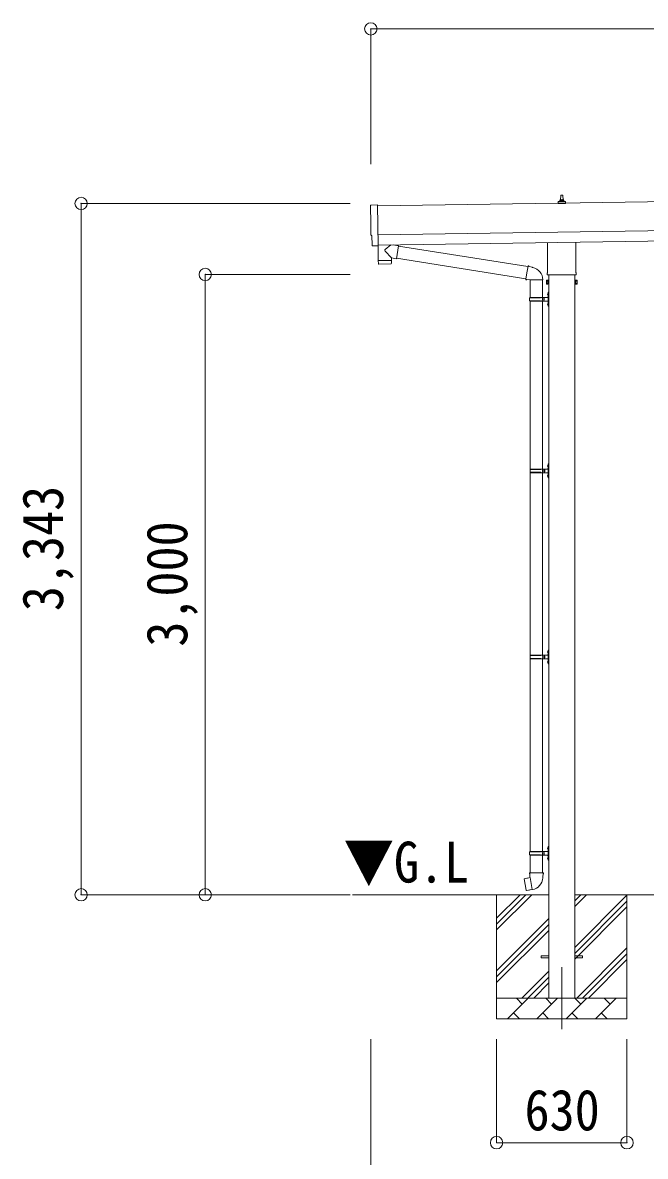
# Model space of a CAD drawing. Units: millimetres at full size, sheet at 1:60. Extents: x -16864 to 16864, y -11640 to 11640.
# Drawn here: x -865 to 2144, y -7959 to -2476 of the extents above; entities that cross this region are included whole.
import ezdxf
from ezdxf.enums import TextEntityAlignment as Align

# ---------------------------------------------------------------- set-up
doc = ezdxf.new("R2010")
doc.units = ezdxf.units.MM
doc.header["$LTSCALE"] = 60
doc.header["$PDMODE"] = 32
doc.header["$PDSIZE"] = 60
doc.linetypes.add('CHAIN1', pattern=[8, 5, -1, 1, -1])
for name, color, linetype, lineweight in [('0-1_Defpoints', 7, 'CHAIN1', 9), ('0-2_TEXT1', 4, 'Continuous', 9), ('0-3_SHAPE', 7, 'Continuous', 9), ('0-7_PARTS2', 7, 'Continuous', 9), ('0-8_TABLE1', 6, 'Continuous', 9), ('0-9_DIM1', 7, 'Continuous', 9)]:
    doc.layers.add(name, color=color, linetype=linetype, lineweight=lineweight)
doc.styles.add('ＭＳ ゴシック', font='')
doc.styles.get('ＭＳ ゴシック').set_extended_font_data('MS Gothic')

msp = doc.modelspace()

# ---------------------------------------------------------------- linework, layer by layer
at = {"layer": '0-1_Defpoints'}
msp.add_line((1740.59, -7043.97), (1740.59, -7392.97), dxfattribs=at)
at = {"layer": '0-2_TEXT1'}
for p, q in [((6480.66, -3281.28), (850.19, -3361.72)), ((1722.65, -3350.22), (1722.65, -3342.5)), ((1723.03, -3341.72), (1758.76, -3341.72)), ((1723.41, -3341.53), (1730.13, -3339.9)), ((1730.51, -3339.72), (1751.28, -3339.72)), ((1730.9, -3338.93), (1730.9, -3334.72)), ((1731.9, -3334.72), (1749.9, -3334.72)), ((1734.9, -3334.72), (1735.62, -3311.19)), ((1736.62, -3310.22), (1745.17, -3310.22)), ((1746.17, -3311.19), (1746.9, -3334.72)), ((1750.9, -3338.93), (1750.9, -3334.72)), ((1758.38, -3341.53), (1751.66, -3339.9)), ((1759.15, -3350.22), (1759.15, -3342.5)), ((1759.15, -3350.22), (1722.65, -3350.22)), ((852.19, -3501.7), (6482.66, -3421.27)), ((852.91, -3551.7), (6483.37, -3471.26)), ((833.33, -3555.75), (826.41, -3555.48)), ((1672.29, -3684.2), (1672.29, -3539.99)), ((1808.89, -3538.04), (1808.89, -3684.2)), ((1666.59, -3722.47), (1667.35, -3721.16)), ((1666.59, -3722.47), (1666.59, -3739.47)), ((1673.59, -3726.07), (1667.35, -3726.07)), ((1670.59, -3692.97), (1670.59, -3687.47)), ((1808.53, -3696.47), (1672.65, -3696.47)), ((1678.09, -3696.47), (1678.09, -7193.97)), ((1803.09, -7193.97), (1803.09, -3696.47)), ((1807.59, -3726.07), (1813.83, -3726.07)), ((1810.59, -3687.47), (1810.59, -3692.97)), ((1814.59, -3722.47), (1813.83, -3721.16)), ((1814.59, -3722.47), (1814.59, -3739.47)), ((1666.59, -3739.47), (1667.35, -3740.79)), ((1673.59, -3735.88), (1667.35, -3735.88)), ((1673.59, -3740.79), (1667.35, -3740.79)), ((1676.09, -3740.17), (1673.59, -3740.17)), ((1805.09, -3740.17), (1807.59, -3740.17)), ((1807.59, -3735.88), (1813.83, -3735.88)), ((1807.59, -3740.79), (1813.83, -3740.79)), ((1814.59, -3739.47), (1813.83, -3740.79)), ((1640.59, -6989.47), (1678.09, -6989.47)), ((1640.59, -6998.47), (1640.59, -6989.47)), ((1640.59, -6989.47), (1678.09, -6989.47)), ((1640.59, -6998.47), (1640.59, -6989.47)), ((1640.59, -6998.47), (1678.09, -6998.47)), ((1640.59, -6998.47), (1678.09, -6998.47)), ((1803.09, -6989.47), (1840.59, -6989.47)), ((1803.09, -6989.47), (1840.59, -6989.47)), ((1803.09, -6998.47), (1840.59, -6998.47)), ((1803.09, -6998.47), (1840.59, -6998.47)), ((1840.59, -6998.47), (1840.59, -6989.47)), ((1840.59, -6998.47), (1840.59, -6989.47))]:
    msp.add_line(p, q, dxfattribs=at)
for points in [[(818.57, -3358.73), (850.12, -3356.63), (852.94, -3554.46)], [(823.52, -3552.53), (822.85, -3505.51), (822.25, -3505.52)], [(834.07, -3555.46), (834.72, -3554.82), (852.96, -3555.47)], [(1673.59, -3740.79), (1673.59, -3721.16), (1667.35, -3721.16)], [(1673.59, -3740.17), (1673.59, -3721.77), (1676.09, -3721.77)], [(1807.59, -3740.17), (1807.59, -3721.77), (1805.09, -3721.77)], [(1807.59, -3740.79), (1807.59, -3721.16), (1813.83, -3721.16)]]:
    msp.add_lwpolyline(points, dxfattribs=at)
for points in [[(1676.09, -3741.47), (1676.09, -3720.47), (1678.09, -3720.47), (1678.09, -3741.47)], [(1805.09, -3741.47), (1805.09, -3720.47), (1803.09, -3720.47), (1803.09, -3741.47)]]:
    msp.add_lwpolyline(points, close=True, dxfattribs=at)
for centre, radius, start, end in [((1723.65, -3342.5), 1, 103.62699, 180), ((1729.9, -3338.93), 1, 283.62699, 0), ((1734.98, -3335.35), 4.13, 90, 171.17633), ((1731.9, -3335.72), 1, 90, 180), ((1736.62, -3311.22), 1, 90, 178.60509), ((1744.23, -3334.72), 4.83, 133.60282, 180), ((1737.56, -3334.72), 4.83, 0, 46.39718), ((1745.17, -3311.22), 1, 1.39491, 90), ((1746.81, -3335.35), 4.13, 8.82367, 90), ((1749.9, -3335.72), 1, 0, 90), ((1751.9, -3338.93), 1, 180, 256.37301), ((1758.15, -3342.5), 1, 0, 76.37301), ((1670.93, -3723.61), 4.34, 145.61575, 214.38425), ((1682.83, -3730.97), 16.24, 162.41205, 197.58795), ((1674.59, -3687.47), 4, 125.09963, 180), ((1674.59, -3692.97), 4, 180, 194.47751), ((1674.59, -3692.97), 4, 194.47751, 241.04498), ((1806.59, -3692.97), 4, 298.95502, 345.52249), ((1806.59, -3687.47), 4, 0, 54.90037), ((1806.59, -3692.97), 4, 345.52249, 0), ((1810.24, -3723.61), 4.34, 325.61575, 34.38425), ((1798.35, -3730.97), 16.24, 342.41205, 17.58795), ((1670.93, -3738.34), 4.34, 145.61575, 214.38425), ((1810.24, -3738.34), 4.34, 325.61575, 34.38425)]:
    msp.add_arc(centre, radius, start, end, dxfattribs=at)
for centre, major_axis, ratio, start_param, end_param in [((818.77, -3361.72), (-3, -0.04), 0.99863, 4.7647489, 6.2979817), ((-3945.59, -3500.22), (4762.89, 68.04), 0.99863, 6.2686928, 6.2979817), ((822.19, -3501.12), (-4.41, -0.06), 0.99863, 6.2686928, 7.8539816), ((826.53, -3552.48), (-2.15, -2.1), 0.9974, 5.5252311, 7.0411395), ((833.37, -3554.74), (-0.717, -0.7), 0.9974, 0.7579542, 1.5707963)]:
    msp.add_ellipse(centre, major_axis=major_axis, ratio=ratio, start_param=start_param, end_param=end_param, dxfattribs=at)
at = {"layer": '0-3_SHAPE'}
for p, q in [((1678.09, -6693.97), (729.14, -6693.97)), ((1425.59, -6693.97), (1425.59, -7293.97)), ((1425.59, -6807.46), (1539.07, -6693.97)), ((1425.59, -6835.74), (1567.36, -6693.97)), ((1425.59, -6864.03), (1595.64, -6693.97)), ((3578.09, -6693.97), (1803.09, -6693.97)), ((1803.09, -6722.8), (1831.91, -6693.97)), ((1803.09, -6751.08), (1860.2, -6693.97)), ((1803.09, -6949.07), (2055.59, -6696.57)), ((1803.09, -6977.36), (2055.59, -6724.86)), ((2055.59, -6693.97), (2055.59, -7293.97)), ((1803.09, -7005.64), (2055.59, -6753.14)), ((1425.59, -7062.02), (1678.09, -6809.52)), ((1425.59, -7090.3), (1678.09, -6837.8)), ((1425.59, -7118.58), (1678.09, -6866.08)), ((1812.75, -7193.97), (2055.59, -6951.13)), ((1841.03, -7193.97), (2055.59, -6979.42)), ((1869.31, -7193.97), (2055.59, -7007.7)), ((1548.19, -7193.97), (1678.09, -7064.07)), ((1576.47, -7193.97), (1678.09, -7092.36)), ((1604.76, -7193.97), (1678.09, -7120.64)), ((1425.59, -7193.97), (2055.59, -7193.97)), ((1478.46, -7293.97), (1578.46, -7193.97)), ((1549.9, -7222.53), (1521.35, -7193.97)), ((1619.88, -7293.97), (1719.88, -7193.97)), ((1691.32, -7222.53), (1662.77, -7193.97)), ((1761.3, -7293.97), (1861.3, -7193.97)), ((1832.75, -7222.53), (1804.19, -7193.97)), ((1902.72, -7293.97), (2002.72, -7193.97)), ((1974.17, -7222.53), (1945.61, -7193.97)), ((1507.01, -7265.42), (1535.56, -7293.97)), ((1648.43, -7265.42), (1676.98, -7293.97)), ((1789.85, -7265.42), (1818.41, -7293.97)), ((1931.27, -7265.42), (1959.83, -7293.97)), ((2055.59, -7293.97), (1425.59, -7293.97))]:
    msp.add_line(p, q, dxfattribs=at)
at = {"layer": '0-8_TABLE1'}
for p, q in [((817.59, -2506.34), (817.59, -3160.66)), ((12166.59, -2506.34), (817.59, -2506.34)), ((-582.41, -3350.68), (718.28, -3350.68)), ((-582.41, -3350.68), (-582.41, -6693.97)), ((17.59, -3693.97), (718.28, -3693.97)), ((17.59, -3693.97), (17.59, -6693.97)), ((-582.41, -6693.97), (718.28, -6693.97)), ((817.28, -8594.97), (817.28, -7392.97)), ((1425.59, -7892.97), (1425.59, -7392.97)), ((2055.59, -7892.97), (2055.59, -7392.97)), ((1425.59, -7892.97), (2055.59, -7892.97))]:
    msp.add_line(p, q, dxfattribs=at)
for p in [(817.59, -2506.34), (-582.41, -3350.68), (17.59, -3693.97), (-582.41, -6693.97), (17.59, -6693.97), (1425.59, -7892.97), (2055.59, -7892.97)]:
    msp.add_point(p, dxfattribs=at)
at = {"layer": '0-9_DIM1'}
for p, q in [((852.94, -3554.46), (852.96, -3555.47)), ((914.35, -3550.82), (886.7, -3573.33)), ((951.97, -3554.83), (926.13, -3550.65)), ((951.97, -3554.83), (941.81, -3617.71)), ((951.68, -3556.66), (1577.03, -3656.22)), ((917.4, -3613.76), (886.53, -3580.66)), ((917.4, -3613.76), (941.81, -3617.71)), ((917.4, -3613.76), (917.57, -3625.78)), ((942.1, -3615.89), (1566.61, -3715.32)), ((853.59, -3627.69), (854, -3640.74)), ((914.59, -3642.82), (857.05, -3643.65)), ((858.08, -3626.63), (858.11, -3627.63)), ((913.07, -3625.84), (913.07, -3626.84)), ((1577.35, -3654.41), (1571.82, -3685.77)), ((1577.35, -3654.41), (1578.49, -3652.43)), ((1578.49, -3652.43), (1582.05, -3653.05)), ((1582.05, -3653.05), (1582.47, -3655.4)), ((1596.98, -3658.22), (1598.67, -3659.85)), ((1598.67, -3659.85), (1600.78, -3660.3)), ((1566.28, -3717.14), (1571.82, -3685.77)), ((1566.28, -3717.14), (1566.68, -3719.39)), ((1566.28, -3717.14), (1571.44, -3717.95)), ((1566.68, -3719.39), (1570.24, -3720.02)), ((1570.24, -3720.02), (1571.44, -3717.95)), ((1571.44, -3717.95), (1586.04, -3720.27)), ((1586.04, -3720.27), (1588.25, -3719.29)), ((1648.54, -3719.68), (1587.36, -3719.68)), ((1588.09, -3719.68), (1588.09, -3804.89)), ((1648.09, -3719.68), (1648.09, -3804.89)), ((1674.09, -3781.89), (1677.09, -3780.39)), ((1674.09, -3781.89), (1674.09, -3813.89)), ((1677.09, -3780.39), (1677.09, -3813.89)), ((1677.09, -3780.39), (1678.09, -3780.39)), ((1678.09, -3780.39), (1678.09, -3813.89)), ((1585.09, -3806.89), (1635.42, -3806.89)), ((1585.09, -3820.89), (1635.42, -3820.89)), ((1586.09, -3804.89), (1672.09, -3804.89)), ((1586.09, -3804.89), (1586.09, -3806.89)), ((1586.09, -3822.89), (1586.09, -3820.89)), ((1586.09, -3822.89), (1672.09, -3822.89)), ((1588.09, -3822.89), (1588.09, -5534.97)), ((1645.09, -3804.89), (1645.09, -3809.39)), ((1645.09, -3809.39), (1647.09, -3809.39)), ((1645.09, -3822.89), (1645.09, -3818.39)), ((1645.09, -3818.39), (1647.09, -3818.39)), ((1647.09, -3809.39), (1647.09, -3813.89)), ((1647.09, -3818.39), (1647.09, -3813.89)), ((1648.09, -3822.89), (1648.09, -5534.97)), ((1653.09, -3804.89), (1653.09, -3813.89)), ((1653.09, -3809.39), (1656.09, -3809.39)), ((1653.09, -3822.89), (1653.09, -3813.89)), ((1653.09, -3818.39), (1656.09, -3818.39)), ((1656.09, -3809.39), (1656.09, -3813.89)), ((1656.09, -3818.39), (1656.09, -3813.89)), ((1671.79, -3787.75), (1673.83, -3788.74)), ((1671.79, -3835.75), (1673.83, -3836.74)), ((1673.06, -3785.74), (1673.69, -3785.74)), ((1673.06, -3785.74), (1673.06, -3794.04)), ((1673.06, -3794.04), (1673.69, -3794.04)), ((1673.06, -3833.74), (1673.69, -3833.74)), ((1673.06, -3833.74), (1673.06, -3842.04)), ((1673.69, -3785.74), (1673.69, -3794.04)), ((1673.69, -3785.74), (1674.09, -3786.14)), ((1673.69, -3794.04), (1674.09, -3793.64)), ((1673.69, -3833.74), (1673.69, -3842.04)), ((1673.69, -3833.74), (1674.09, -3834.14)), ((1673.83, -3788.74), (1674.44, -3789.89)), ((1673.83, -3836.74), (1674.44, -3837.89)), ((1674.09, -3786.14), (1674.09, -3793.64)), ((1674.09, -3845.89), (1674.09, -3813.89)), ((1674.09, -3834.14), (1674.09, -3841.64)), ((1677.09, -3847.39), (1677.09, -3813.89)), ((1678.09, -3847.39), (1678.09, -3813.89)), ((1673.06, -3842.04), (1673.69, -3842.04)), ((1673.69, -3842.04), (1674.09, -3841.64)), ((1674.09, -3845.89), (1677.09, -3847.39)), ((1677.09, -3847.39), (1678.09, -3847.39)), ((1587.59, -4636.97), (1637.92, -4636.97)), ((1587.59, -4650.97), (1637.92, -4650.97)), ((1588.59, -4634.97), (1588.59, -4636.97)), ((1588.59, -4634.97), (1672.09, -4634.97)), ((1588.59, -4652.97), (1588.59, -4650.97)), ((1588.59, -4652.97), (1672.09, -4652.97)), ((1647.59, -4634.97), (1647.59, -4639.47)), ((1647.59, -4639.47), (1649.59, -4639.47)), ((1647.59, -4652.97), (1647.59, -4648.47)), ((1647.59, -4648.47), (1649.59, -4648.47)), ((1649.59, -4639.47), (1649.59, -4643.97)), ((1649.59, -4648.47), (1649.59, -4643.97)), ((1655.59, -4634.97), (1655.59, -4643.97)), ((1655.59, -4639.47), (1658.59, -4639.47)), ((1655.59, -4652.97), (1655.59, -4643.97)), ((1655.59, -4648.47), (1658.59, -4648.47)), ((1658.59, -4639.47), (1658.59, -4643.97)), ((1658.59, -4648.47), (1658.59, -4643.97)), ((1671.79, -4617.83), (1673.83, -4618.82)), ((1673.06, -4615.82), (1673.69, -4615.82)), ((1673.06, -4615.82), (1673.06, -4624.12)), ((1673.06, -4624.12), (1673.69, -4624.12)), ((1673.69, -4615.82), (1673.69, -4624.12)), ((1673.69, -4615.82), (1674.09, -4616.22)), ((1673.69, -4624.12), (1674.09, -4623.72)), ((1673.83, -4618.82), (1674.44, -4619.97)), ((1674.09, -4611.97), (1677.09, -4610.47)), ((1674.09, -4611.97), (1674.09, -4643.97)), ((1674.09, -4616.22), (1674.09, -4623.72)), ((1674.09, -4675.97), (1674.09, -4643.97)), ((1677.09, -4610.47), (1677.09, -4643.97)), ((1677.09, -4610.47), (1678.09, -4610.47)), ((1677.09, -4677.47), (1677.09, -4643.97)), ((1678.09, -4610.47), (1678.09, -4643.97)), ((1678.09, -4677.47), (1678.09, -4643.97)), ((1671.79, -4665.83), (1673.83, -4666.82)), ((1673.06, -4663.82), (1673.69, -4663.82)), ((1673.06, -4663.82), (1673.06, -4672.12)), ((1673.06, -4672.12), (1673.69, -4672.12)), ((1673.69, -4663.82), (1673.69, -4672.12)), ((1673.69, -4663.82), (1674.09, -4664.22)), ((1673.69, -4672.12), (1674.09, -4671.72)), ((1673.83, -4666.82), (1674.44, -4667.97)), ((1674.09, -4664.22), (1674.09, -4671.72)), ((1674.09, -4675.97), (1677.09, -4677.47)), ((1677.09, -4677.47), (1678.09, -4677.47)), ((1587.59, -5536.97), (1637.92, -5536.97)), ((1588.59, -5534.97), (1588.59, -5536.97)), ((1588.59, -5534.97), (1672.09, -5534.97)), ((1647.59, -5534.97), (1647.59, -5539.47)), ((1655.59, -5534.97), (1655.59, -5543.97)), ((1671.79, -5517.83), (1673.83, -5518.82)), ((1673.06, -5515.82), (1673.69, -5515.82)), ((1673.06, -5515.82), (1673.06, -5524.12)), ((1673.06, -5524.12), (1673.69, -5524.12)), ((1673.69, -5515.82), (1673.69, -5524.12)), ((1673.69, -5515.82), (1674.09, -5516.22)), ((1673.69, -5524.12), (1674.09, -5523.72)), ((1673.83, -5518.82), (1674.44, -5519.97)), ((1674.09, -5511.97), (1677.09, -5510.47)), ((1674.09, -5511.97), (1674.09, -5543.97)), ((1674.09, -5516.22), (1674.09, -5523.72)), ((1677.09, -5510.47), (1677.09, -5543.97)), ((1677.09, -5510.47), (1678.09, -5510.47)), ((1678.09, -5510.47), (1678.09, -5543.97)), ((1587.59, -5550.97), (1637.92, -5550.97)), ((1588.09, -5552.97), (1588.09, -6484.97)), ((1588.59, -5552.97), (1588.59, -5550.97)), ((1588.59, -5552.97), (1672.09, -5552.97)), ((1647.59, -5539.47), (1649.59, -5539.47)), ((1647.59, -5552.97), (1647.59, -5548.47)), ((1647.59, -5548.47), (1649.59, -5548.47)), ((1648.09, -5552.97), (1648.09, -6484.97)), ((1649.59, -5539.47), (1649.59, -5543.97)), ((1649.59, -5548.47), (1649.59, -5543.97)), ((1655.59, -5539.47), (1658.59, -5539.47)), ((1655.59, -5552.97), (1655.59, -5543.97)), ((1655.59, -5548.47), (1658.59, -5548.47)), ((1658.59, -5539.47), (1658.59, -5543.97)), ((1658.59, -5548.47), (1658.59, -5543.97)), ((1671.79, -5565.83), (1673.83, -5566.82)), ((1673.06, -5563.82), (1673.69, -5563.82)), ((1673.06, -5563.82), (1673.06, -5572.12)), ((1673.06, -5572.12), (1673.69, -5572.12)), ((1673.69, -5563.82), (1673.69, -5572.12)), ((1673.69, -5563.82), (1674.09, -5564.22)), ((1673.69, -5572.12), (1674.09, -5571.72)), ((1673.83, -5566.82), (1674.44, -5567.97)), ((1674.09, -5575.97), (1674.09, -5543.97)), ((1674.09, -5564.22), (1674.09, -5571.72)), ((1674.09, -5575.97), (1677.09, -5577.47)), ((1677.09, -5577.47), (1677.09, -5543.97)), ((1677.09, -5577.47), (1678.09, -5577.47)), ((1678.09, -5577.47), (1678.09, -5543.97)), ((1671.79, -6467.83), (1673.83, -6468.82)), ((1673.06, -6465.82), (1673.69, -6465.82)), ((1673.06, -6465.82), (1673.06, -6474.12)), ((1673.69, -6465.82), (1673.69, -6474.12)), ((1673.69, -6465.82), (1674.09, -6466.22)), ((1673.83, -6468.82), (1674.44, -6469.97)), ((1674.09, -6461.97), (1677.09, -6460.47)), ((1674.09, -6461.97), (1674.09, -6493.97)), ((1674.09, -6466.22), (1674.09, -6473.72)), ((1677.09, -6460.47), (1677.09, -6493.97)), ((1677.09, -6460.47), (1678.09, -6460.47)), ((1678.09, -6460.47), (1678.09, -6493.97)), ((1585.09, -6486.97), (1635.42, -6486.97)), ((1585.09, -6500.97), (1635.42, -6500.97)), ((1586.09, -6484.97), (1672.09, -6484.97)), ((1586.09, -6484.97), (1586.09, -6486.97)), ((1586.09, -6502.97), (1586.09, -6500.97)), ((1586.09, -6502.97), (1672.09, -6502.97)), ((1588.09, -6502.97), (1588.09, -6587.9)), ((1645.09, -6484.97), (1645.09, -6489.47)), ((1645.09, -6489.47), (1647.09, -6489.47)), ((1645.09, -6502.97), (1645.09, -6498.47)), ((1645.09, -6498.47), (1647.09, -6498.47)), ((1647.09, -6489.47), (1647.09, -6493.97)), ((1647.09, -6498.47), (1647.09, -6493.97)), ((1648.09, -6502.97), (1648.09, -6587.9)), ((1653.09, -6484.97), (1653.09, -6493.97)), ((1653.09, -6489.47), (1656.09, -6489.47)), ((1653.09, -6502.97), (1653.09, -6493.97)), ((1653.09, -6498.47), (1656.09, -6498.47)), ((1656.09, -6489.47), (1656.09, -6493.97)), ((1656.09, -6498.47), (1656.09, -6493.97)), ((1671.79, -6515.83), (1673.83, -6516.82)), ((1673.06, -6474.12), (1673.69, -6474.12)), ((1673.06, -6513.82), (1673.69, -6513.82)), ((1673.06, -6513.82), (1673.06, -6522.12)), ((1673.06, -6522.12), (1673.69, -6522.12)), ((1673.69, -6474.12), (1674.09, -6473.72)), ((1673.69, -6513.82), (1673.69, -6522.12)), ((1673.69, -6513.82), (1674.09, -6514.22)), ((1673.69, -6522.12), (1674.09, -6521.72)), ((1673.83, -6516.82), (1674.44, -6517.97)), ((1674.09, -6525.97), (1674.09, -6493.97)), ((1674.09, -6514.22), (1674.09, -6521.72)), ((1677.09, -6527.47), (1677.09, -6493.97)), ((1678.09, -6527.47), (1678.09, -6493.97)), ((1674.09, -6525.97), (1677.09, -6527.47)), ((1677.09, -6527.47), (1678.09, -6527.47)), ((1559.63, -6616.35), (1558.82, -6617.52)), ((1558.82, -6617.52), (1568.44, -6672.08)), ((1587.5, -6611.1), (1559.63, -6616.35)), ((1572.37, -6613.75), (1572.16, -6613.99)), ((1586.24, -6587.9), (1584.09, -6588.68)), ((1584.09, -6588.68), (1584.09, -6592.3)), ((1584.09, -6592.3), (1586.33, -6593.12)), ((1586.24, -6587.9), (1618.09, -6587.9)), ((1586.24, -6587.9), (1586.33, -6593.12)), ((1586.33, -6593.12), (1586.59, -6607.9)), ((1586.59, -6607.9), (1587.94, -6609.9)), ((1597.85, -6668.4), (1587.72, -6610.93)), ((1587.74, -6610.1), (1587.74, -6610.81)), ((1587.94, -6609.9), (1587.91, -6609.91)), ((1649.94, -6587.9), (1618.09, -6587.9)), ((1648.28, -6609.84), (1648.2, -6612.01)), ((1649.59, -6607.9), (1648.28, -6609.84)), ((1652.09, -6592.3), (1649.85, -6593.12)), ((1649.94, -6587.9), (1652.09, -6588.68)), ((1652.09, -6588.68), (1652.09, -6592.3)), ((1582.46, -6670.99), (1582.18, -6670.84)), ((1598.16, -6669.16), (1597.91, -6668.5))]:
    msp.add_line(p, q, dxfattribs=at)
for points in [[(852.56, -3555.45), (853.58, -3626.69), (917.57, -3625.78)], [(917.54, -3639.83), (917.58, -3626.78), (853.59, -3627.69)], [(1577.35, -3654.41), (1582.47, -3655.4), (1596.98, -3658.22)], [(1671.79, -3792.04), (1673.83, -3791.04), (1674.44, -3789.89)], [(1671.79, -3840.04), (1673.83, -3839.04), (1674.44, -3837.89)], [(1671.79, -4622.12), (1673.83, -4621.12), (1674.44, -4619.97)], [(1671.79, -4670.12), (1673.83, -4669.12), (1674.44, -4667.97)], [(1671.79, -5522.12), (1673.83, -5521.12), (1674.44, -5519.97)], [(1671.79, -5570.12), (1673.83, -5569.12), (1674.44, -5567.97)], [(1671.79, -6472.12), (1673.83, -6471.12), (1674.44, -6469.97)], [(1671.79, -6520.12), (1673.83, -6519.12), (1674.44, -6517.97)], [(1574.62, -6613.53), (1574.34, -6613.38), (1572.37, -6613.75)], [(1649.94, -6587.9), (1649.85, -6593.12), (1649.59, -6607.9)], [(1597.58, -6668.31), (1569.6, -6672.9), (1568.44, -6672.08)], [(1584.65, -6670.43), (1584.44, -6670.67), (1582.46, -6670.99)]]:
    msp.add_lwpolyline(points, dxfattribs=at)
for centre, radius, start, end in [((890.01, -3577.08), 5, 131.47396, 225.79244), ((857, -3640.65), 3, 181.81845, 270.86677), ((914.54, -3639.82), 3, 270.81845, 359.81845), ((1588.25, -3719.29), 60.3, 359.62495, 78), ((1633.84, -3813.89), 49.25, 171.82876, 180.00002), ((1633.84, -3813.89), 49.25, 180.00002, 188.17127), ((1635.42, -3804.89), 2, 270, 359.99998), ((1635.42, -3822.89), 2, 0.00005, 90.00004), ((1677.39, -3789.89), 6, 136.21765, 223.78235), ((1677.39, -3837.89), 6, 136.21765, 223.78235), ((1672.09, -3802.89), 2, 270, 359.99998), ((1672.09, -3824.89), 2, 0.00005, 90.00004), ((1636.34, -4643.97), 49.25, 171.82876, 180.00002), ((1636.34, -4643.97), 49.25, 180.00002, 188.17127), ((1637.92, -4634.97), 2, 270, 359.99998), ((1637.92, -4652.97), 2, 0.00005, 90.00004), ((1677.39, -4619.97), 6, 136.21765, 223.78235), ((1672.09, -4632.97), 2, 270, 359.99998), ((1672.09, -4654.97), 2, 0.00005, 90.00004), ((1677.39, -4667.97), 6, 136.21765, 223.78235), ((1636.34, -5543.97), 49.25, 171.82876, 180.00002), ((1637.92, -5534.97), 2, 270, 359.99998), ((1677.39, -5519.97), 6, 136.21765, 223.78235), ((1672.09, -5532.97), 2, 270, 359.99998), ((1636.34, -5543.97), 49.25, 180.00002, 188.17127), ((1637.92, -5552.97), 2, 0.00005, 90.00004), ((1677.39, -5567.97), 6, 136.21765, 223.78235), ((1672.09, -5554.97), 2, 0.00005, 90.00004), ((1677.39, -6469.97), 6, 136.21765, 223.78235), ((1633.84, -6493.97), 49.25, 171.82876, 180.00002), ((1633.84, -6493.97), 49.25, 180.00002, 188.17127), ((1635.42, -6484.97), 2, 270, 359.99998), ((1635.42, -6502.97), 2, 0.00005, 90.00004), ((1677.39, -6517.97), 6, 136.21765, 223.78235), ((1672.09, -6482.97), 2, 270, 359.99998), ((1672.09, -6504.97), 2, 0.00005, 90.00004), ((1587.44, -6610.81), 0.3, 280.66842, 0), ((1587.94, -6610.1), 0.2, 100, 180), ((1587.94, -6609.9), 60.3, 279.96938, 358), ((1597.63, -6668.6), 0.3, 20, 99.33158), ((1598.34, -6669.09), 0.2, 200, 279.96938)]:
    msp.add_arc(centre, radius, start, end, dxfattribs=at)

# ---------------------------------------------------------------- texts
at = {"layer": '0-7_PARTS2', "style": 'ＭＳ ゴシック', "width": 0.9}
msp.add_text('▼G.L', height=197.9, dxfattribs=at).set_placement((686.42, -6694.26), align=Align.BOTTOM_LEFT)
at = {"layer": '0-8_TABLE1', "color": 7, "style": 'ＭＳ ゴシック', "width": 0.9}
for s, p in [('3,343', (-609.91, -5322.33)), ('3,000', (-9.91, -5493.97))]:
    msp.add_text(s, height=197.9, rotation=90, dxfattribs=at).set_placement(p, align=Align.BOTTOM_LEFT)
msp.add_text('630', height=197.9, dxfattribs=at).set_placement((1560.59, -7892.97), align=Align.BOTTOM_LEFT)

doc.saveas('drawing.dxf')
